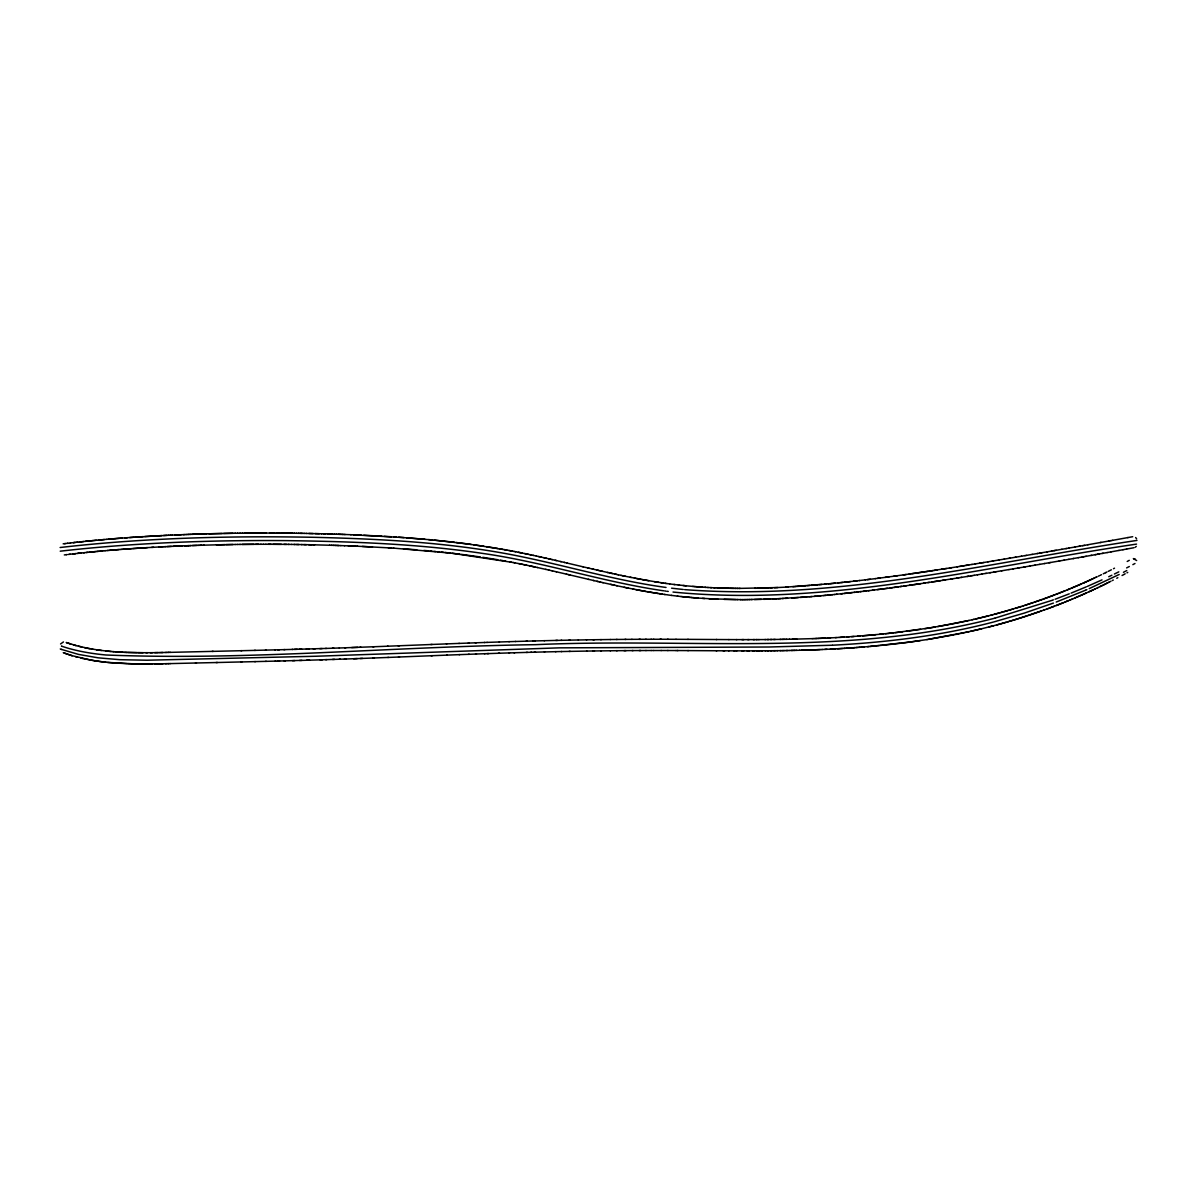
<?xml version="1.0" encoding="UTF-8"?>
<svg xmlns="http://www.w3.org/2000/svg" width="1197" height="1197" viewBox="0 0 1197 1197"><rect width="100%" height="100%" fill="white"/><g stroke="black" fill="none" stroke-linecap="round" stroke-linejoin="round"><path stroke-width="1.5" d="M60.553 643.971L63.441 641.936M1135.295 547.238L1136.267 546.401M1129.265 560.331L1127.2 561.468M1126.976 572.839L1127.754 572.405M1125.165 573.812L1123.968 574.455M1134.995 563.503L1132.856 564.64M1123.818 574.545L1122.053 575.488M1126.766 570.58L1123.444 572.301M1117.833 577.702L1116.756 578.271M1129.325 566.51L1126.631 567.902M1113.524 568.695L1114.512 568.186M1112.297 580.56L1113.285 580.051M1111.385 569.787L1108.287 571.343M1119.18 574.47L1089.21 588.61M1110.936 581.248L1108.946 582.251M1109.245 582.101L1107.18 583.134M1106.881 572.031L1105.609 572.66M1118.806 571.852L1114.422 574.006M1106.267 583.582L1107.509 582.969M1106.627 583.403L1103.469 584.944M1105.908 572.525L1103.29 573.797M1104.801 584.301L1102.033 585.647M1102.407 585.468L1100.088 586.59M1100.522 575.144L1101.479 574.68M1111.878 575.233L1108.736 576.73M1101.42 585.946L1097.365 587.892M1099.624 575.562L1098.307 576.206M1098.023 587.577L1096.751 588.176M1095.943 577.313L1097.006 576.819L1093.4 578.51M1094.612 589.178L1096.018 588.52M1095.031 588.984L1090.542 591.064M1094.402 578.031L1087.445 581.233M1093.295 589.792L1092.487 590.166M1092.382 578.974L1085.215 582.236M1102.003 579.872L1087.31 586.41M1091.38 590.675L1092.203 590.301M1091.095 590.809L1085.933 593.158M1089.988 591.318L1089.15 591.707M1086.846 581.503L1079.365 584.809M1085.29 593.443L1084.437 593.817M1086.158 593.054L1083.195 594.37M1084.093 582.73L1084.946 582.355M1083.809 582.864L1082.896 583.268M1084.018 593.996L1081.938 594.924M1082.776 594.55L1077.659 596.779M1081.519 595.104L1075.549 597.692M1080.876 584.151L1068.038 589.582M1086.876 589.642L1085.993 590.016M1078.527 585.168L1076.851 585.887M1085.544 590.211L1056.218 602.046M1077.225 596.974L1076.327 597.348M1086.203 586.889L1071.091 593.114M1076.013 586.246L1071.225 588.266M1074.876 597.976L1075.879 597.542M1074.981 597.931L1069.475 600.236M1072.721 598.874L1071.809 599.263M1070.896 599.637L1070.118 599.966M1070.133 588.715L1068.667 589.328M1069.714 600.131L1066.228 601.552M1067.395 589.852L1068.278 589.478M1068.397 600.67L1067.32 601.118M1066.662 590.151L1067.515 589.792M1066.961 601.268L1065.001 602.061M1066.048 590.39L1064.672 590.944M1065.15 602.001L1059.719 604.156M1064.208 591.138L1059.165 593.128M1064.821 590.884L1052.687 595.627M1063.4 602.704L1058.073 604.799M1069.28 593.832L1055.126 599.233M1059.18 604.365L1056.158 605.547M1058.088 593.547L1055.919 594.385M1057.52 605.009L1051.385 607.343M1054.826 594.804L1044.008 598.814M1054.273 606.266L1050.323 607.747M1050.771 596.345L1051.879 595.926M1050.203 596.555L1049.35 596.869M1050.801 607.567L1048.048 608.585M1053.42 603.079L1024.333 613.088L994.034 621.871M1048.767 597.079L1047.629 597.512M1048.482 608.435L1047.046 608.959M1045.894 598.141L1047.046 597.722M1053.42 599.847L1052.552 600.176M1028.238 615.497L1046.806 609.049M1045.146 598.41L1035.031 601.971M1051.954 600.385L994.946 618.146M1043.799 610.141L1044.577 609.857M1042.378 599.413L1024.737 605.398M1040.657 611.263L1041.45 610.979M1039.819 611.547L1019.41 618.325M1033.355 602.555L1023.285 605.862M1027.056 615.886L1014.712 619.762M1023.57 605.772L1003.744 611.742M1021.236 606.52L1015.295 608.36M1018.946 618.475L1018.108 618.729M1016.837 619.118L1002.832 623.233M1012.737 609.123L1013.545 608.884M1013.859 620.031L1012.153 620.54M1011.779 609.408L1008.876 610.261M1009.58 621.303L1011.3 620.794M1007.904 610.545L993.45 614.54M1007.335 621.946L1008.712 621.557M1005.839 622.38L1001.156 623.712M1001.186 612.46L1002.263 612.161M1002.278 623.398L996.652 624.939M1000.049 612.774L994.348 614.315M1000.587 623.861L993.256 625.836M993.555 625.762L980.702 628.994M992.238 614.869L990.832 615.228M993.315 614.585L987.45 616.096M992.522 626.031L989.096 626.914M994.722 618.206C844.768 657.108 688.38 637.806 535.478 644.674C392.421 646.604 249.126 660.699 106.039 654.998C94.249 653.906 82.503 652.096 71.072 649.043C68.992 648.654 59.446 645.452 61.675 646.185M993.046 622.141C940.662 635.816 886.693 642.415 832.708 645.213M988.767 615.767L983.65 617.039M986.807 616.26L980.463 617.817M983.126 617.173L982.064 617.428M981.525 617.562L977.096 618.61M981.645 628.769L970.587 631.343M980.223 629.113L965.53 632.45M979.924 617.936L975.899 618.894M976.139 618.834L973.655 619.403M973.954 619.343L972.084 619.762M972.398 619.687L968.627 620.54M968.972 620.465L957.391 622.904M969.121 631.657L928.648 639.318M967.371 620.809L937.835 626.555M964.273 632.719L960.473 633.512M959.201 633.782L955.386 634.545M956.732 623.038L952.169 623.936M954.114 634.799L926.912 639.587M951.54 624.056L949.655 624.415M949.026 624.535L931.505 627.617M1128.023 537.543L1112.522 540.356M1127.739 537.603L1132.706 536.705M1126.631 549.049L1122.921 549.722M1126.542 549.064L1134.023 547.702M1110.741 540.67L1112.686 540.326M1136.522 544.111C985.61 566.241 828.653 607.448 673.028 592.051M1107.135 552.565L1111.115 551.847M1111.011 551.862L1119.06 550.411M1118.866 550.455L1123.07 549.692M1101.031 542.406L1087.804 544.755M1100.252 542.555L1108.946 540.999M1108.676 541.044L1111.145 540.595M1136.985 540.416C987.48 562.725 836.942 601.223 684.639 589.627M1097.365 554.301L1099.115 553.987M1103.17 553.268L1095.135 554.705M1102.347 553.418L1107.21 552.55M1082.687 545.667L1084.467 545.353M1083.913 545.443L1087.953 544.74M1083.24 556.8L1086.203 556.291M1085.769 556.366L1091.574 555.333M1091.006 555.438L1096.048 554.54M1068.652 548.121L1075.31 546.954M1074.906 547.029L1079.963 546.146M1079.051 546.296L1082.926 545.623M1068.756 559.343L1073.709 558.475M1073.096 558.58L1078.482 557.637M1078.243 557.682L1082.253 556.979M1082.178 556.994L1083.988 556.68M1053.809 550.695L1056.173 550.291M1055.829 550.351L1061.963 549.288M1061.679 549.333L1066.512 548.495M1065.914 548.6L1069.19 548.031M1059.794 560.899L1048.901 562.785M1059.106 561.019L1064.402 560.106M1063.909 560.196L1068.876 559.328M1039.475 553.164L1041.974 552.73M1041.3 552.849L1047.644 551.757M1046.717 551.922L1051.774 551.054M1051.475 551.099L1055.006 550.485M1039.654 564.371L1044.697 563.503M1044.427 563.548L1050.368 562.53M1024.991 555.632L1026.398 555.393M1026.218 555.423L1032.323 554.376M1032.083 554.42L1037.649 553.478M1037.171 553.553L1039.58 553.149M1029.914 566.031L1017.645 568.111M1029.525 566.091L1035.076 565.149M1034.792 565.193L1039.789 564.341M1008.996 558.326L1010.223 558.116M1010.044 558.146L1015.879 557.159M1015.146 557.293L1021.535 556.216M1021.295 556.246L1025.186 555.588M1008.876 569.577L1013.455 568.814M1012.707 568.934L1019.096 567.857M1024.019 567.034L1025.231 566.824M993.57 560.899L999.091 559.972M998.418 560.091L1004.463 559.074M1004.044 559.149L1009.34 558.266M993.749 572.106L996.099 571.717M995.261 571.852L1002.054 570.715M1001.455 570.819L1008.981 569.563M935.246 626.989L924.847 628.664M981.031 562.964L983.859 562.5M983.276 562.59L988.124 561.797M987.884 561.842L992.433 561.079M992.238 561.109L993.6 560.884M981.705 574.096L986.208 573.348M985.774 573.423L990.532 572.63M989.844 572.75L993.914 572.076M971.859 564.46L975.69 563.832M975.196 563.922L979.804 563.159M979.61 563.188L982.124 562.785M971.934 575.682L974.193 575.323M974.149 575.323L977.635 574.755M977.455 574.784L981.854 574.066M967.4 565.179L959.799 566.405M965.68 565.463L968.792 564.954M968.523 564.999L972.099 564.415M968.597 576.236L960.982 577.448M967.101 576.475L970.827 575.862M970.617 575.907L972.129 575.652M930.877 627.722L928.992 628.021M957.046 566.839L960.518 566.286M961.849 566.076L964.348 565.672M956.867 578.106L958.932 577.777M961.7 577.343L934.229 581.637M957.75 566.735L929.68 571.089M950.702 579.079L952.752 578.764M928.363 628.126L895.296 632.644M945.421 568.665L946.453 568.515M949.535 568.021L951.585 567.707M927.376 639.512L908.628 642.22M941.321 569.308L944.403 568.829M939.376 580.844L940.408 580.695M942.458 580.365L945.555 579.887M934.139 570.415L937.206 569.937M938.343 581.009L913.58 584.705M933.106 570.565L903.361 574.904M932.179 581.951L933.196 581.787M925.55 571.702L928.303 571.283M927.884 582.595L929.306 582.385M924.174 571.912L915.914 573.124M923.59 583.238L925.012 583.014M920.493 629.323L917.216 629.802M920.717 583.657L905.501 585.842M920.224 640.604L917.231 641.038M911.785 573.722L914.538 573.318M909.032 574.111L910.408 573.917M909.286 585.318L912.144 584.899M915.735 641.248L916.483 641.143M906.114 574.515L895.536 575.981M889.476 588.041L906.443 585.707M916.109 629.966L909.481 630.879M901.67 586.38L900.144 586.59M903.585 586.111L904.857 585.932M914.987 641.353L911.56 641.831M897.451 586.964L898.349 586.844M893.755 576.236L897.346 575.742M893.86 587.458L896.553 587.084M894.413 576.146L877.506 578.36M891.301 587.802L892.573 587.622M910.722 641.951L870.099 646.44M887.755 577.029L889.027 576.864M886.648 588.415L890.014 587.966M885.196 577.373L886.483 577.193M882.548 588.954L884.897 588.655M884.598 588.685L886.169 588.475M885.615 588.55L887.456 588.311M906.159 631.313L907.82 631.088M908.179 642.28L905.92 642.58M880.498 589.223L881.516 589.089M883.61 588.819L865.177 591.123M880.169 578.016L875.231 578.645M877.431 589.612L879.481 589.343M905.471 642.639L901.775 643.103M875.471 578.615L867.331 579.617M872.314 590.256L874.364 590.001M901.311 631.926L902.807 631.732M870.279 579.258L865.296 579.857M868.229 590.749L869.246 590.63M63.157 543.827L64.698 543.633M64.309 554.929L66.344 554.675M900.144 643.298L885.062 645.003M64.623 543.647L65.371 543.558M65.251 543.573L67.675 543.288M865.296 579.857L859.222 580.575M863.142 591.363L864.159 591.243M866.194 590.989L834.249 594.52M899.83 632.106L887.516 633.512M67.436 543.318L68.857 543.139M60.119 547.508C144.239 537.887 229.091 535.702 313.689 537.303C379.688 538.919 445.972 542.196 510.954 554.57C562.859 564.55 613.567 580.321 666.026 587.458M60.224 551.189C133.72 542.75 211.869 539.997 287.041 540.625C352.891 541.553 418.95 543.842 484.157 553.627C544.74 562.381 603.138 582.056 663.722 590.809M66.254 554.69L67.241 554.57M860.089 591.722L861.107 591.602M69.65 543.049L70.503 542.959M68.244 554.45L69.531 554.301M69.411 554.316L70.249 554.226M856.618 580.874L859.715 580.515M857.037 592.066L858.054 591.961M70.907 542.914L71.73 542.81M70.548 554.196L73.002 553.912M853.521 581.233L857.187 580.814M893.8 632.809L890.373 633.198M72.613 542.72L73.541 542.615M73.316 542.63L74.678 542.48M73.825 542.585L75.351 542.406M72.733 553.942L73.66 553.837M73.451 553.867L74.857 553.702M855.167 581.039L849.167 581.712M853.985 592.425L855.002 592.306M74.872 542.465L77.117 542.211M74.663 553.732L75.501 553.627M75.172 553.672L77.925 553.373M850.409 592.814L852.204 592.62M76.773 542.256L77.7 542.151M77.521 542.166L81.531 541.747M77.581 553.403L78.508 553.298M846.907 581.966L848.419 581.802M850.409 581.577L833.127 583.388M846.848 593.203L849.526 592.919M889.955 633.243L881.486 634.126M79.915 541.912L82.204 541.672M78.329 553.328L79.735 553.179M79.092 553.238L81.441 552.984M79.885 553.149L80.708 553.074M844.08 582.266L845.471 582.116M844.274 593.488L845.74 593.323M80.992 553.044L83.745 552.745M842.688 582.415L840.623 582.625M842.808 593.637L840.967 593.832M885.511 633.722L886.513 633.617M82.174 541.672L82.967 541.598M82.892 541.598L83.775 541.508M83.595 541.523L86.558 541.224M83.67 552.76L84.538 552.67M85.436 541.328L87.321 541.149M84.374 552.685L87.306 552.386M86.199 552.49L88.069 552.311M837.855 582.909L839.232 582.774M883.506 633.931L862.588 635.831M882.758 645.243L884.074 645.108M87.231 541.149L90.104 540.864M87.98 552.311L96.179 551.518M835.192 583.178L829.716 583.717M836.134 594.325L837.062 594.236M88.877 540.984L98.573 540.056M90.478 540.835L91.286 540.745M89.61 552.146L92.019 551.922M831.9 594.744L834.474 594.49M879.466 634.335L880.483 634.23M880.394 645.482L881.441 645.378M92.109 540.67L93.157 540.565M830.509 583.642L828.339 583.852M831.077 583.597L832.454 583.463M830.613 594.879L827.366 595.193M830.284 594.909L832.379 594.7M878.284 645.692L879.331 645.587M93.77 540.505L94.623 540.431M92.842 551.832L93.86 551.742M94.488 551.682L95.326 551.593M828.519 583.837L786.818 587.069M828.668 595.059L829.97 594.939M95.266 540.371L96.344 540.266M95.969 551.533L98.438 551.308M97.047 551.443L105.127 550.71M826.065 595.313L823.312 595.567M827.965 595.133L824.479 595.463M875.142 645.976L877.236 645.782M98.453 540.071L99.71 539.952M824.524 584.211L825.855 584.091M875.755 634.679L872.029 635.023M99.516 539.967L102.014 539.742M100.608 539.877L104.408 539.533M99.86 551.174L100.817 551.084M101.431 551.039L102.658 550.919M821.875 584.45L819.212 584.69M823.476 595.552L816.997 596.121M872.538 646.215L874.079 646.081M102.792 539.667L106.922 539.308M818.299 596.016L820.888 595.792M872.044 646.26L863.486 646.993M105.052 550.71L106.383 550.605M817.895 584.809L815.247 585.034M870.159 635.188L848.598 636.834M106.847 539.323L109.959 539.054M106.877 550.56L107.64 550.485M107.491 550.5L108.269 550.44M108.119 550.455L109.959 550.291M814.424 596.345L817.79 596.061M867.526 646.664L869.112 646.53M108.718 539.159L110.842 538.979M110.588 539.009L111.575 538.919M109.54 550.336L110.827 550.216M110.588 550.246L111.56 550.156M813.93 585.153L811.297 585.363M815.606 596.241L809.052 596.779M111.216 538.949L112.309 538.859M111.845 538.904L113.042 538.8M112.488 538.845L113.79 538.74M111.201 550.186L112.309 550.096M111.83 550.141L113.042 550.036M112.458 550.081L115.301 549.857M810.549 596.66L811.835 596.555M113.117 538.8L115.271 538.62M114.373 538.695L120.837 538.186M114.987 549.887L118.802 549.573M809.98 585.468L807.302 585.677M864.354 646.919L852.608 647.801M115.645 538.59L119.535 538.276M116.049 549.797L120.104 549.483M809.262 596.764L772.663 599.009M861.077 647.188L862.289 647.083M119.939 549.498L121.525 549.363M806.853 596.959L800.404 597.438M860.149 636.011L857.695 636.206M858.683 647.368L859.88 647.278M120.717 538.186L122.303 538.066M122.169 538.081L132.658 537.333M121.406 549.378L143.191 547.882M122.722 549.273L126.478 549.004M805.94 585.782L801.84 586.096M124.952 537.872L125.939 537.797M856.274 647.547L857.471 647.457M126.418 537.767L127.406 537.692M127.705 548.914L131.416 548.66M853.865 647.727L855.077 647.637M129.65 537.543L133.78 537.258M800.479 586.186L797.067 586.425M854.015 636.475L851.546 636.639M132.672 548.57L144.014 547.837M798.264 597.587L791.845 598.006M853.132 647.772L839.546 648.639M133.421 537.273L137.146 537.034M135.022 537.169L167.026 535.343M794.988 586.575L796.364 586.47M850.094 647.981L851.351 647.891M794.299 586.62L792.908 586.71M849.062 636.804L840.384 637.343M848.838 648.071L846.339 648.22M138.239 536.959L143.116 536.645M846.593 636.969L847.835 636.894M843.825 648.385L845.082 648.31M144.762 536.54L154.922 535.957M143.58 547.852L153.575 547.268M144.418 547.807L145.63 547.732M146.453 547.687L147.321 547.628M842.868 637.208L844.124 637.133M842.568 648.46L833.83 648.954M787.955 587.009L785.726 587.129M842.224 637.238L839.037 637.432M151.66 547.388L158.722 546.999M787.566 598.261L784.873 598.425M839.142 637.417L836.658 637.552M786.444 587.099L774.354 587.697M837.571 648.744L838.828 648.684M156.642 535.867L161.819 535.598M835.775 637.612L830.344 637.881M835.416 637.627L836.868 637.552M834.728 648.909L835.536 648.864M158.662 546.999L162.298 546.805M160.368 546.909L164.094 546.715M782.165 598.56L783.526 598.5M832.364 645.228L768.893 647.008L559.283 647.846L316.203 656.24L147.007 660.22L119.924 659.697L98.109 657.826L78.538 654.4L61.646 649.462M831.526 649.073L832.828 648.998M832.738 649.013L833.935 648.939M780.818 598.635L778.125 598.769M830.299 649.133L831.391 649.073M163.54 535.508L168.777 535.254M163.794 546.73L165.889 546.64M165.515 546.655L171.321 546.386M829.536 637.926L827.561 638.016M829.162 637.941L830.509 637.881M830.733 649.103L824.853 649.387M168.463 535.268L170.528 535.179M167.236 546.565L182.303 545.907M827.995 638.001L817.955 638.435M170.273 535.194L172.263 535.089M172.099 535.104L181.271 534.715M777.796 587.547L739.058 588.4M824.628 638.151L825.601 638.106M825.93 649.328L827.022 649.283M174.882 534.984L175.75 534.939M173.146 546.296L174.957 546.221M175.615 546.191L177.096 546.131M776.763 598.829L742.409 599.652L709.103 598.784M823.027 638.225L823.895 638.181M822.519 649.492L825.257 649.373M176.617 534.909L178.353 534.835M179.221 534.79L180.089 534.76M178.622 546.056L180.463 545.982M821.292 638.3L822.159 638.255M820.873 649.552L822.668 649.477M180.956 534.73L183.38 534.625M181.54 545.937L184.622 545.817M398.092 645.811L432.162 644.465M819.556 638.375L820.424 638.33M398.481 657.033L432.341 655.687M819.78 649.597L816.444 649.732M821.142 649.537L813.122 649.851M183.111 534.64L184.592 534.58M184.039 534.595L185.879 534.535M185.804 534.535L186.792 534.49M184.503 545.817L185.984 545.772M185.385 545.787L186.941 545.727M770.374 587.862L772.364 587.787M387.529 646.215L399.484 645.752M430.83 644.51L446.825 643.881M372.836 646.784L388.052 646.2M446.421 643.896L459.349 643.402M818.688 638.405L813.795 638.585M387.813 657.452L399.529 656.988M431.129 655.747L447.109 655.118M373.12 658.021L388.486 657.422M446.72 655.133L459.633 654.639M186.597 534.505L188.198 534.446M187.72 534.461L188.991 534.416M188.647 534.431L195.829 534.176M186.792 545.742L188.408 545.667M187.72 545.697L189.216 545.652M188.498 545.667L196.712 545.383M770.659 599.084L763.656 599.323M458.855 643.432L468.91 643.043M359.863 647.263L373.988 646.739M468.266 643.073L476.256 642.789M360.925 647.233L339.305 647.996M815.426 638.525L817.057 638.465M459.139 654.654L469.179 654.28M360.297 658.485L374.407 657.961M468.536 654.31L476.481 654.011M362.511 658.41L345.499 659.023M815.486 649.762L811.446 649.911M189.784 534.386L190.577 534.356M191.834 534.311L199.854 534.042M190.024 545.623L190.832 545.593M192.448 545.533L198.373 545.338M768.998 587.907L763.491 588.086M475.269 642.819L484.785 642.475M351.664 647.562L357.828 647.338M484.276 642.505L487.209 642.4M344.691 647.801L345.843 647.772M812.164 638.644L814.184 638.57M475.538 654.041L485.039 653.712M353.624 658.739L357.185 658.604M484.456 653.727L488.765 653.577M344.422 659.053L346.038 658.993M486.97 642.4L499.448 641.981M332.437 648.22L339.394 647.981M812.299 638.644L793.806 639.153M487.119 653.637L509.533 652.904M339.305 659.233L344.691 659.053M325.704 659.667L340.322 659.188M332.542 659.457L334.487 659.397M809.785 649.956L811.91 649.896M196.637 534.146L198.238 534.101M197.879 545.353L201.695 545.234M499.254 641.996L509.294 641.667M325.584 648.445L333.828 648.176M319.779 648.624L326.407 648.415M498.386 653.263L499.523 653.218M320.033 659.846L326.676 659.637M808.349 650.016L804.773 650.121M810.13 649.956L806.434 650.061M199.465 534.057L201.455 533.997M201.291 533.997L206.752 533.847M199.704 545.293L204.148 545.159M508.934 641.682L515.772 641.472M515.428 641.487L527.234 641.143M313.135 648.819L322.158 648.55M308.706 648.954L315.305 648.759M509.039 652.919L514.695 652.754M513.992 652.769L527.443 652.38M322.307 659.786L308.931 660.19M203.116 533.952L204.941 533.892M203.34 545.174L224.886 544.65M306.342 649.013L309.335 648.939M299.22 649.223L306.791 649.013M294.462 649.358L301.719 649.148M306.582 660.25L309.559 660.16M299.549 660.46L308.287 660.205M301.928 660.385L284.063 660.879M803.965 650.136L799.611 650.255M805.431 650.106L801.421 650.21M206.393 533.847L222.178 533.473M208.862 533.787L235.315 533.234M760.753 588.161L762.13 588.131M526.156 641.173L544.53 640.694M532.68 640.994L535.313 640.934M292.083 649.417L297.26 649.283M283.869 649.642L292.801 649.402M277.749 649.806L284.931 649.612M526.351 652.41L531.573 652.26M530.825 652.29L535.508 652.17M292.502 660.654L294.851 660.579M278.063 661.043L285.32 660.849M761.337 599.383L754.454 599.547M274.951 649.881L279.41 649.762M265.495 650.121L275.355 649.866M254.557 650.39L266.033 650.106M534.206 652.2L544.71 651.931M275.145 661.118L279.604 660.998M265.659 661.357L275.639 661.103M254.737 661.627L266.228 661.343M799.746 650.255L796.394 650.345M759.407 588.206L757.551 588.236M544.156 640.709L557.443 640.395M240.941 650.719L255.335 650.375M170.064 652.365L213.186 651.363M212.138 651.392L241.779 650.689M168.672 652.395L170.273 652.35M795.317 639.123L796.828 639.093M544.336 651.946L555.977 651.677M241.106 661.956L255.425 661.612M170.228 663.602L196.473 662.988M216.088 662.54L241.869 661.926M168.777 663.632L170.363 663.587M195.455 663.003L217.48 662.51M796.708 650.33L789.018 650.495M216.462 544.83L235.24 544.485M555.812 640.44L561.662 640.305M167.819 652.41L169.046 652.38M166.293 652.44L168.074 652.41M165.111 652.47L166.592 652.44M165.366 652.47L159.336 652.589M792.294 639.183L794.135 639.153M555.498 651.677L561.812 651.542M167.924 663.647L169.136 663.617M166.428 663.677L168.179 663.647M165.246 663.707L166.697 663.677M165.485 663.707L159.47 663.826M793.701 650.405L795.197 650.36M561.079 640.32L570.056 640.141M789.272 639.258L792.489 639.183M162.927 652.515L160.488 652.56M561.228 651.557L570.206 651.377M791.037 650.45L793.042 650.42M163.046 663.751L160.622 663.796M223.615 533.443L232.966 533.278M226.024 544.635L232.936 544.515M754.813 588.296L755.726 588.281M568.979 640.156L578.42 639.976M786.264 639.303L789.676 639.243M569.129 651.392L586.859 651.078M786.234 650.54L787.716 650.525M789.212 650.495L784.738 650.57M578.331 639.991L586.739 639.841M783.571 639.348L784.978 639.333M784.768 639.333L786.848 639.303M159.515 652.574L152.273 652.694M158.184 652.604L154.757 652.649M784.993 650.57L776.928 650.689M154.862 663.901L159.65 663.826M586.485 639.841L594.37 639.722M782.883 639.363L764.928 639.557M782.359 639.378L783.93 639.348M586.605 651.078L594.475 650.973M782.374 650.614L783.556 650.584M158.184 663.841L152.348 663.931M235.001 533.249L237.664 533.204M235.121 544.485L237.664 544.44M751.073 599.592L752.18 599.577M592.994 639.752L601.268 639.632M779.965 639.407L781.162 639.393M593.114 650.988L601.373 650.869M780.01 650.644L781.192 650.629M237.575 533.204L240.133 533.174M240.013 533.174L242.707 533.144M237.545 544.455L240.223 544.411M239.849 544.426L258.672 544.276M600.699 639.647L610.365 639.527M773.591 639.482L775.207 639.467M600.804 650.884L610.455 650.764M773.666 650.719L775.297 650.704M777.646 650.674L765.182 650.794M242.378 533.159L258.896 533.039M242.198 544.396L253.959 544.306M748.843 599.622L749.95 599.607M610.156 639.527L617.128 639.452M770.359 639.512L771.975 639.497M151.361 652.694L152.483 652.679M610.231 650.764L617.188 650.704M770.434 650.749L772.05 650.734M152.573 663.916L127.974 663.707M244.727 533.129L254.168 533.054M616.455 639.467L625.926 639.378M767.142 639.542L768.758 639.527M150.298 652.709L151.465 652.694M150.672 652.709L137.894 652.694M616.53 650.704L625.986 650.629M767.202 650.779L768.818 650.764M151.435 663.931L137.879 663.931M746.644 599.637L747.736 599.622M624.969 639.393L632.016 639.348M765.556 639.557L758.689 639.602M624.026 650.644L633.123 650.57M765.601 650.794L758.718 650.839M631.807 639.348L640.305 639.303M632.076 650.584L646.156 650.525M760.933 650.824L762.414 650.824M255.604 533.054L276.851 533.054M255.649 544.291L261.051 544.276M744.444 599.652L745.536 599.637M639.078 639.303L646.141 639.273M753.272 639.617L757.237 639.602M756.19 639.602L759.107 639.602M147.485 652.724L145.899 652.724M639.108 650.54L640.874 650.54M757.267 650.839L748.649 650.869M756.354 650.839L759.302 650.839M260.093 533.039L261.275 533.039M260.811 544.276L263.43 544.276M645.737 639.288L651.198 639.273M651.108 639.273L653.771 639.258M754.529 639.617L747.676 639.617M645.752 650.525L651.213 650.51M651.123 650.51L653.786 650.51M752.569 650.854L754.544 650.854M262.472 533.024L263.669 533.024M264.851 533.024L266.048 533.024M263.385 544.276L265.973 544.276M742.26 599.652L743.352 599.652M660.041 639.258L668.121 639.273M653.727 639.258L661.343 639.258M749.038 639.617L736.32 639.617M653.742 650.51L661.343 650.51M747.676 650.869L736.439 650.854M747.048 650.869L749.172 650.869M265.824 544.276L271.12 544.276M268.203 544.276L281.4 544.336M741.901 639.617L743.816 639.617M661.013 650.51L668.106 650.51M741.886 650.869L743.816 650.869M269.624 533.039L272.033 533.039M740.09 599.652L741.182 599.652M667.627 639.273L676.081 639.303M728.719 639.587L736.888 639.617M667.612 650.51L676.051 650.54M728.689 650.824L734.958 650.854M733.866 650.839L736.873 650.854M143.041 652.724L124.578 652.35M273.245 533.039L274.442 533.054M272.976 544.276L289.09 544.396M740.15 588.4L729.661 588.296M675.961 639.303L688.2 639.363M716.255 639.527L729.018 639.587M677.128 650.54L688.38 650.599M716.21 650.764L724.589 650.809M675.931 650.54L678.026 650.54M723.168 650.809L729.033 650.824M276.298 533.054L281.46 533.099M278.048 533.069L279.619 533.084M736.933 588.385L737.98 588.4M736.873 599.622L737.936 599.637M687.811 639.363L716.868 639.527M687.766 650.599L716.823 650.764M281.19 533.084L286.607 533.144M282.746 533.099L284.317 533.114M285.874 533.129L292.532 533.204M283.973 544.351L286.532 544.381M734.808 588.37L735.871 588.385M735.796 599.622L724.11 599.398M287.445 533.144L290.572 533.174M288.208 544.396L291.679 544.426M291.649 533.189L294.477 533.234M291.559 544.426L295.165 544.485M733.776 588.355L717.242 587.922M294.118 533.219L296.587 533.264M296.437 533.264L299.055 533.293M294.013 544.455L302.138 544.59M296.482 544.5L298.936 544.53M136.772 652.679L128.079 652.485M136.757 663.916L134.513 663.886M298.397 533.293L304.247 533.383M300.342 533.323L302.302 533.353M303.978 533.383L306.447 533.428M301.39 544.575L314.616 544.83M303.843 544.62L306.297 544.665M306.208 533.428L321.724 533.772M308.901 533.473L313.075 533.563M308.631 544.71L311.624 544.77M727.626 588.251L728.644 588.266M133.406 663.856L107.58 662.405M315.17 533.608L319.33 533.712M312.941 544.8L329.848 545.234M725.547 588.191L726.609 588.221M321.409 533.757L327.933 533.937M323.489 533.817L325.569 533.877M723.407 588.131L724.484 588.176M327.754 533.937L334.576 534.146M329.923 533.997L332.108 534.071M329.594 545.234L332.033 545.308M334.277 534.131L336.447 534.206M331.479 545.278L334.217 545.368M333.35 545.338L336.402 545.443M722.36 588.101L719.173 587.996M336.342 534.206L340.771 534.356M338.123 534.251L345.2 534.505M335.235 545.398L340.891 545.593M337.12 545.458L339.005 545.533M341.654 534.386L343.419 534.446M340.741 545.593L344.646 545.727M344.392 534.475L351.11 534.73M344.467 545.712L355.689 546.161M127.331 652.455L125.999 652.41M127.077 663.677L111.246 662.749M350.736 534.715L361.255 535.149M353.369 534.82L404.017 537.588M348.282 545.862L357.679 546.236M718.125 587.966L710.464 587.622M717.871 599.188L697.537 598.036M125.416 652.38L115.765 651.856M356.99 546.206L372.491 546.924M713.861 587.787L714.983 587.832M363.783 535.268L381.903 536.181M362.377 546.445L393.873 548.136M123.171 652.275L112.787 651.632M711.602 587.667L707.681 587.473M708.22 587.503L704.883 587.293M384.072 536.316L391.329 536.75M705.736 587.353L702.459 587.143M388.337 547.792L390.865 547.957M704.719 598.53L702.534 598.395M393.873 536.899L396.416 537.064M393.394 548.106L450.551 553.089M702.654 587.158L699.826 586.964M398.676 537.214L432.626 539.967M701.143 587.054L692.719 586.41M403.479 548.795L416.78 549.812M406.546 537.782L424.935 539.263M698.494 586.874L696.235 586.695M698.165 598.081L680.958 596.525M114.194 651.737L107.73 651.183M696.16 597.931L692.674 597.647M694.395 586.545L695.322 586.62M693.452 586.47L685.657 585.767M690.908 597.498L691.791 597.572M111.276 651.512L105.994 651.003M423.858 550.411L428.122 550.785M690.041 597.423L688.455 597.273M110.483 662.674L104.588 662.091M428.601 539.593L450.117 541.792M430.052 550.964L431.967 551.144M687.751 597.213L684.235 596.869M434.541 540.161L467.084 543.872M433.883 551.338L435.798 551.518M684.983 585.692L683.053 585.498M686.135 585.812L673.926 584.465M683.278 589.493L671.592 588.191M437.713 551.712L439.628 551.907M682.41 596.675L683.532 596.794M106.563 651.063L96.583 649.806M441.543 552.101L443.459 552.311M106.084 662.255L95.371 660.864M444.94 552.46L447.887 552.79M681.288 596.555L677.442 596.121M678.295 584.989L679.447 585.109M449.369 552.954L459.917 554.196M104.304 662.061L101.221 661.687M451.628 541.972L454.651 542.316M677.891 596.181L671.412 595.388M452.316 553.283L513.274 562.53M456.162 542.495L459.274 542.884M674.839 584.585L669.557 583.912M460.845 543.079L483.917 546.251M461.473 554.391L480.266 556.949M101.565 650.495L98.723 650.121M671.637 595.418L667.717 594.909M100.623 661.612L99.142 661.417M669.692 583.927L666.924 583.552M668.24 591.438L667.103 591.288M468.655 544.081L471.199 544.426M666.849 583.538L664.963 583.283M665.981 591.138L664.844 590.974M666.729 594.759L664.515 594.46M473.728 544.77L505.897 549.917M665.951 583.418L654.4 581.667M98.528 661.328L91.541 660.235M664.993 594.52L648.744 591.961M97.959 650.016L87.77 648.31M662.884 582.984L660.804 582.67M662.39 594.146L660.789 593.907M482.795 557.323L497.817 559.732M659.203 593.667L660.265 593.832M486.461 546.64L494.047 547.867M657.707 582.191L658.739 582.355M657.168 593.353L658.185 593.503M94.847 660.789L82.907 658.515M656.659 582.026L642.31 579.587M655.642 593.114L656.659 593.278M653.622 592.784L654.639 592.949M651.602 592.44L652.604 592.62M495.304 548.076L497.832 548.495M651.093 592.365L646.919 591.647M92.917 649.238L91.496 648.998M499.089 548.705L502.875 549.363M648.789 580.725L636.505 578.495M500.316 560.166L502.815 560.6M647.547 591.752L638.704 590.151M645.767 591.438L642.235 590.809M504.132 549.588L506.915 550.096M504.356 560.869L505.733 561.124M90.927 660.131L71.88 655.612M506.66 550.051L509.189 550.515M90.104 648.744L84.523 647.637M641.233 579.378L625.268 576.266M641.412 590.66L624.161 587.278M508.934 550.47L511.149 550.889M509.937 550.65L512.136 551.069M509.862 561.887L511.239 562.141M511.957 551.039L514.097 551.443M635.876 589.612L637.717 589.971M513.094 562.5L514.86 562.829M513.962 551.428L515.563 551.727M634.44 578.091L635.517 578.301M514.366 562.74L519.558 563.757M515.084 551.637L522.161 553.044M633.063 589.074L634.006 589.253M518.316 552.266L520.89 552.79M630.131 577.253L631.223 577.463M87.291 648.205L75.95 645.542M518.899 563.622L522.416 564.341M520.725 563.996L526.725 565.223M628.365 588.131L625.567 587.562M521.937 552.999L525.109 553.657M623.936 575.981L625.418 576.296M523.598 564.58L524.765 564.819M524.735 553.568L526.695 553.987M622.455 575.682L624.505 576.101M624.669 587.368L616.515 585.662M526.007 553.837L528.311 554.316M620.974 575.368L622.979 575.787M525.947 565.059L537.498 567.528M527.982 554.256L530.062 554.69M621.258 575.428L617.996 574.74M529.912 554.66L531.513 554.989M530.75 554.839L533.548 555.438M529.418 565.792L534.805 566.944M615.527 574.201L618.4 574.814M533.114 555.333L536.436 556.066M614.585 573.991L616.515 574.41M614.001 585.109L614.839 585.288M617.128 585.782L602.749 582.61M536.316 556.036L539.503 556.74M615.019 574.096L607.433 572.42M609.976 572.989L612.49 573.543M537.244 567.483L545.952 569.413M610.65 584.375L612.325 584.749M538.62 556.545L541.508 557.174M541.239 557.114L544.411 557.832M608.196 572.6L597.228 570.116M543.857 557.697L546.46 558.296M545.847 558.146L548.75 558.804M599.802 570.7L602.345 571.283M545.697 569.353L549.019 570.116M599.847 581.951L603.138 582.7M82.683 658.47L80.887 658.051M548.63 558.79L550.8 559.283M550.186 559.134L552.266 559.612M548.525 569.996L552.52 570.909M596.944 581.293L600.67 582.146M551.892 559.523L556.425 560.57M592.306 568.979L598.65 570.445M552.086 570.804L556.5 571.822M593.293 580.44L598.216 581.577M555.154 560.271L561.169 561.677M588.894 568.186L593.697 569.293M556.171 571.747L566.809 574.231M588.385 579.303L594.041 580.62M560.585 561.543L564.73 562.5M587.892 567.947L589.119 568.231M564.191 562.381L567.198 563.084M582.939 566.794L587.951 567.962M588.879 579.423L568.41 574.605M566.794 562.994L583.208 566.854M566.435 574.141L569.832 574.949M81.695 647.008L79.78 646.545M79.301 646.425L78.478 646.215M77.521 657.213L75.501 656.659M1135.28 559.119L1133.364 558.595L1136.656 560.54M76.069 645.572L66.224 642.52L69.426 643.597M75.755 645.497L74.663 645.198M74.229 645.063L73.391 644.824M72.239 655.717L70.369 655.148M71.625 655.537L64.234 653.038M70.638 643.986L69.8 643.717M69.621 654.909L68.199 654.43M67.436 654.175L64.578 653.158M61.75 649.492L61.421 649.373M60.823 649.148L60.284 648.954M63.8 652.874L63.276 652.679M1135.639 537.528L1136.641 538.83"/></g></svg>
